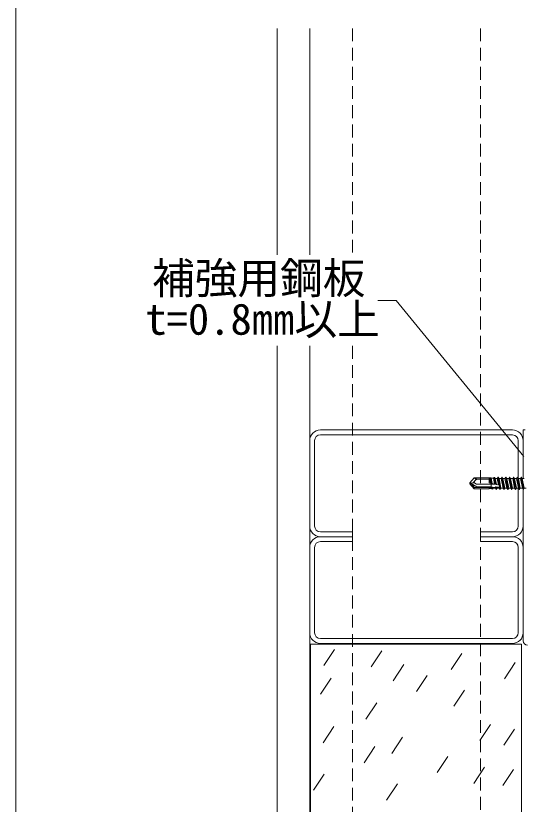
# Model space of a CAD drawing. Units: millimetres, scale not verified. Extents: x -675 to 675, y -471 to 460.
# Drawn here: x -675 to -436.8, y -135.8 to 233.6 of the extents above; entities that cross this region are included whole.
import ezdxf
from ezdxf.enums import TextEntityAlignment as Align

# ---------------------------------------------------------------- set-up
doc = ezdxf.new("R2010")
doc.units = ezdxf.units.MM
doc.header["$LTSCALE"] = 5
doc.linetypes.add('DASHED1', pattern=[1.8, 1.2, -0.6])
for name, color, linetype, lineweight in [('1-2_ハッチング', 7, 'Continuous', 9), ('1-6_アンカー類', 7, 'Continuous', 9), ('1-8_下地など', 7, 'Continuous', 9), ('1-9_下地鋼板', 7, 'Continuous', 9), ('E-0', 7, 'Continuous', 9), ('F-F', 7, 'Continuous', 9)]:
    doc.layers.add(name, color=color, linetype=linetype, lineweight=lineweight)
doc.styles.add('ＭＳ ゴシック', font='')
doc.styles.get('ＭＳ ゴシック').set_extended_font_data('MS Gothic')

msp = doc.modelspace()

# ---------------------------------------------------------------- linework, layer by layer
at = {"layer": '1-2_ハッチング'}
for p, q in [((-525.641, -63.329), (-530.681, -70.89)), ((-503.557, -63.918), (-508.598, -71.478)), ((-466.093, -65.181), (-471.133, -72.741)), ((-441.078, -69.471), (-446.118, -77.032)), ((-493.244, -70.426), (-498.285, -77.987)), ((-527.247, -76.771), (-532.288, -84.332)), ((-482.268, -75.488), (-487.308, -83.049)), ((-464.768, -82.325), (-469.809, -89.885)), ((-505.958, -88.341), (-510.999, -95.902)), ((-525.949, -99.429), (-530.99, -106.989)), ((-452.671, -98.454), (-457.711, -106.015)), ((-441.41, -100.663), (-446.45, -108.223)), ((-493.861, -104.471), (-498.902, -112.031)), ((-506.797, -108.81), (-511.837, -116.371)), ((-472.549, -113.438), (-477.589, -120.999)), ((-530.487, -121.663), (-535.528, -129.224)), ((-455.425, -118.529), (-460.465, -126.09)), ((-441.889, -119.484), (-446.93, -127.044)), ((-496.239, -126.291), (-501.28, -133.852))]:
    msp.add_line(p, q, dxfattribs=at)
msp.add_lwpolyline([(-537.027, -60.786), (-438.192, -60.786), (-438.192, -159.005), (-537.027, -159.005)], close=True, dxfattribs=at)
at = {"layer": '1-6_アンカー類'}
for p, q in [((-461.065, 14.805), (-462.34, 14.523)), ((-460.366, 17.023), (-462.296, 14.723)), ((-459.506, 16.647), (-460.366, 17.023)), ((-460.366, 17.023), (-453.34, 17.023)), ((-459.649, 16.01), (-460.24, 15.306)), ((-458.907, 16.523), (-453.34, 16.523)), ((-453.34, 17.023), (-453.34, 14.756)), ((-453.058, 16.905), (-453.34, 16.91)), ((-452.971, 17.056), (-453.058, 16.905)), ((-452.622, 14.595), (-453.058, 16.905)), ((-452.971, 17.056), (-452.419, 17.105)), ((-452.55, 14.784), (-452.971, 17.056)), ((-452.55, 14.784), (-452.622, 14.595)), ((-452.55, 14.784), (-452.018, 14.665)), ((-452.419, 17.105), (-452.295, 16.892)), ((-452.018, 14.665), (-452.419, 17.105)), ((-452.295, 16.892), (-451.815, 14.414)), ((-451.266, 16.874), (-452.295, 16.892)), ((-451.062, 17.228), (-451.266, 16.874)), ((-450.75, 14.176), (-451.266, 16.874)), ((-451.062, 17.228), (-450.698, 17.26)), ((-450.56, 14.338), (-451.062, 17.228)), ((-450.698, 17.26), (-450.467, 16.86)), ((-450.234, 14.265), (-450.698, 17.26)), ((-449.474, 16.842), (-450.467, 16.86)), ((-450.467, 16.86), (-449.903, 13.985)), ((-449.153, 17.399), (-449.474, 16.842)), ((-448.876, 13.755), (-449.474, 16.842)), ((-449.153, 17.399), (-448.977, 17.415)), ((-448.548, 13.682), (-449.153, 17.399)), ((-448.977, 17.415), (-448.638, 16.828)), ((-448.357, 13.258), (-448.977, 17.415)), ((-448.34, 16.823), (-448.638, 16.828)), ((-448.638, 16.828), (-447.73, 12.223)), ((-447.676, 16.823), (-448.34, 16.823)), ((-447.3, 17.473), (-447.676, 16.823)), ((-446.771, 12.223), (-447.676, 16.823)), ((-447.3, 17.473), (-447.2, 17.473)), ((-446.744, 13.847), (-447.3, 17.473)), ((-447.2, 17.473), (-446.825, 16.823)), ((-446.646, 13.859), (-447.2, 17.473)), ((-445.866, 16.823), (-446.825, 16.823)), ((-446.825, 16.823), (-445.92, 12.223)), ((-445.49, 17.473), (-445.866, 16.823)), ((-444.961, 12.223), (-445.866, 16.823)), ((-445.49, 17.473), (-445.39, 17.473)), ((-444.967, 14.058), (-445.49, 17.473)), ((-445.39, 17.473), (-445.015, 16.823)), ((-444.869, 14.07), (-445.39, 17.473)), ((-445.015, 16.823), (-444.11, 12.223)), ((-444.056, 16.823), (-445.015, 16.823)), ((-443.68, 17.473), (-444.056, 16.823)), ((-443.151, 12.223), (-444.056, 16.823)), ((-443.68, 17.473), (-443.58, 17.473)), ((-442.775, 11.573), (-443.68, 17.473)), ((-443.58, 17.473), (-443.205, 16.823)), ((-442.246, 16.823), (-443.205, 16.823)), ((-443.205, 16.823), (-442.3, 12.223)), ((-441.87, 17.473), (-442.246, 16.823)), ((-441.341, 12.223), (-442.246, 16.823)), ((-441.87, 17.473), (-441.77, 17.473)), ((-440.965, 11.573), (-441.87, 17.473)), ((-441.77, 17.473), (-441.395, 16.823)), ((-441.395, 16.823), (-440.49, 12.223)), ((-440.436, 16.823), (-441.395, 16.823)), ((-440.06, 17.473), (-440.436, 16.823)), ((-439.531, 12.223), (-440.436, 16.823)), ((-440.06, 17.473), (-439.96, 17.473)), ((-439.155, 11.573), (-440.06, 17.473)), ((-439.96, 17.473), (-439.585, 16.823)), ((-438.626, 16.823), (-439.585, 16.823)), ((-439.585, 16.823), (-438.68, 12.223)), ((-438.25, 17.473), (-438.626, 16.823)), ((-437.721, 12.223), (-438.626, 16.823)), ((-438.25, 17.473), (-438.15, 17.473)), ((-437.345, 11.573), (-438.25, 17.473)), ((-438.15, 17.473), (-437.775, 16.823)), ((-437.775, 16.823), (-436.87, 12.223)), ((-436.816, 16.823), (-437.775, 16.823)), ((-462.296, 14.723), (-462.34, 14.523)), ((-462.34, 14.523), (-462.296, 14.323)), ((-461.681, 14.367), (-462.34, 14.523)), ((-461.681, 14.367), (-462.296, 14.323)), ((-460.366, 12.023), (-462.296, 14.323)), ((-459.092, 12.873), (-461.681, 14.367)), ((-460.133, 12.523), (-461.681, 14.367)), ((-460.133, 12.523), (-460.366, 12.023)), ((-453.34, 12.023), (-460.366, 12.023)), ((-460.133, 12.523), (-452.34, 12.523)), ((-460.052, 14.618), (-459.194, 14.123)), ((-459.194, 14.123), (-450.514, 14.123)), ((-459.092, 12.873), (-452.34, 12.873)), ((-453.34, 14.756), (-448.533, 13.678)), ((-453.258, 12.393), (-453.34, 12.525)), ((-453.34, 12.525), (-453.34, 12.023)), ((-453.279, 12.017), (-453.209, 12.138)), ((-453.258, 12.393), (-452.222, 12.471)), ((-453.258, 12.393), (-453.209, 12.138)), ((-452.162, 12.156), (-453.209, 12.138)), ((-452.34, 14.532), (-452.34, 12.462)), ((-452.16, 12.676), (-452.222, 12.471)), ((-452.162, 12.156), (-452.222, 12.471)), ((-452.016, 11.903), (-452.162, 12.156)), ((-452.16, 12.676), (-451.697, 12.71)), ((-452.016, 11.903), (-452.16, 12.676)), ((-452.018, 14.665), (-451.815, 14.414)), ((-452.016, 11.903), (-451.558, 11.862)), ((-451.45, 12.528), (-451.697, 12.71)), ((-451.558, 11.862), (-451.697, 12.71)), ((-451.558, 11.862), (-451.381, 12.169)), ((-451.45, 12.528), (-450.45, 12.603)), ((-451.45, 12.528), (-451.381, 12.169)), ((-450.37, 12.187), (-451.381, 12.169)), ((-450.56, 14.338), (-450.75, 14.176)), ((-450.56, 14.338), (-450.234, 14.265)), ((-450.295, 12.815), (-450.45, 12.603)), ((-450.37, 12.187), (-450.45, 12.603)), ((-450.107, 11.732), (-450.37, 12.187)), ((-450.295, 12.815), (-450.012, 12.836)), ((-450.107, 11.732), (-450.295, 12.815)), ((-449.903, 13.985), (-450.234, 14.265)), ((-450.107, 11.732), (-449.838, 11.707)), ((-449.643, 12.663), (-450.012, 12.836)), ((-449.838, 11.707), (-450.012, 12.836)), ((-449.838, 11.707), (-449.552, 12.201)), ((-449.643, 12.663), (-448.678, 12.735)), ((-449.643, 12.663), (-449.552, 12.201)), ((-448.578, 12.218), (-449.552, 12.201)), ((-448.678, 12.735), (-448.43, 12.954)), ((-448.578, 12.218), (-448.678, 12.735)), ((-448.205, 11.573), (-448.578, 12.218)), ((-448.43, 12.954), (-448.347, 12.96)), ((-448.205, 11.573), (-448.43, 12.954)), ((-448.105, 11.573), (-448.348, 13.196)), ((-448.205, 11.573), (-448.105, 11.573)), ((-448.105, 11.573), (-447.73, 12.223)), ((-446.771, 12.223), (-447.73, 12.223)), ((-446.744, 13.847), (-447.005, 13.414)), ((-447.005, 13.414), (-446.174, 13.512)), ((-447.005, 13.414), (-446.623, 13.056)), ((-446.395, 11.573), (-446.771, 12.223)), ((-446.744, 13.847), (-446.646, 13.859)), ((-446.174, 13.512), (-446.646, 13.859)), ((-446.623, 13.056), (-446.525, 13.068)), ((-446.395, 11.573), (-446.623, 13.056)), ((-446.525, 13.068), (-446.174, 13.512)), ((-446.295, 11.573), (-446.525, 13.068)), ((-446.395, 11.573), (-446.295, 11.573)), ((-446.295, 11.573), (-445.92, 12.223)), ((-444.961, 12.223), (-445.92, 12.223)), ((-444.967, 14.058), (-445.236, 13.623)), ((-445.236, 13.623), (-444.405, 13.722)), ((-445.236, 13.623), (-444.845, 13.267)), ((-444.967, 14.058), (-444.869, 14.07)), ((-444.585, 11.573), (-444.961, 12.223)), ((-444.405, 13.722), (-444.869, 14.07)), ((-444.845, 13.267), (-444.747, 13.279)), ((-444.585, 11.573), (-444.845, 13.267)), ((-444.747, 13.279), (-444.405, 13.722)), ((-444.485, 11.573), (-444.747, 13.279)), ((-444.585, 11.573), (-444.485, 11.573)), ((-444.485, 11.573), (-444.11, 12.223)), ((-443.151, 12.223), (-444.11, 12.223)), ((-443.468, 13.833), (-443.34, 14.032)), ((-443.468, 13.833), (-443.34, 13.848)), ((-443.34, 13.72), (-443.468, 13.833)), ((-443.34, 13.72), (-443.34, 14.032)), ((-442.775, 11.573), (-443.151, 12.223)), ((-442.675, 11.573), (-442.3, 12.223)), ((-441.341, 12.223), (-442.3, 12.223)), ((-440.965, 11.573), (-441.341, 12.223)), ((-440.865, 11.573), (-440.49, 12.223)), ((-439.531, 12.223), (-440.49, 12.223)), ((-439.155, 11.573), (-439.531, 12.223)), ((-439.055, 11.573), (-438.68, 12.223)), ((-437.721, 12.223), (-438.68, 12.223)), ((-437.345, 11.573), (-437.721, 12.223)), ((-437.245, 11.573), (-436.87, 12.223)), ((-435.911, 12.223), (-436.87, 12.223))]:
    msp.add_line(p, q, dxfattribs=at)
for points in [[(-442.775, 11.573), (-442.675, 11.573), (-443.58, 17.473)], [(-440.965, 11.573), (-440.865, 11.573), (-441.77, 17.473)], [(-439.155, 11.573), (-439.055, 11.573), (-439.96, 17.473)], [(-437.345, 11.573), (-437.245, 11.573), (-438.15, 17.473)], [(-453.34, 12.023), (-453.279, 12.017), (-453.34, 12.37)]]:
    msp.add_lwpolyline(points, dxfattribs=at)
for centre, radius, start, end in [((-460.813, 13.325), 1.5, 60, 102.5), ((-461.389, 16.27), 1.5, 282.5, 320), ((-459.802, 15.051), 0.5, 140, 240), ((-460.032, 16.331), 0.5, 320, 66.44554), ((-458.52, 15.023), 1.5, 90, 140), ((-458.907, 18.023), 1.5, 246.44554, 270), ((-449.39, 13.073), 1.05, 353.83722, 35.22981)]:
    msp.add_arc(centre, radius, start, end, dxfattribs=at)
at = {"layer": '1-8_下地など'}
for p, q in [((-552.56, 121.518), (-552.56, 227.624)), ((-537.338, 227.624), (-537.338, 121.518)), ((-552.56, -289.767), (-552.56, 78.927)), ((-537.338, 78.927), (-537.338, -289.767)), ((-532.34, 39.521), (-442.342, 39.521)), ((-442.342, 37.223), (-532.34, 37.223)), ((-537.34, 34.525), (-537.34, -5.48)), ((-535.041, 34.525), (-535.041, -5.48)), ((-439.638, 16.914), (-439.638, 34.523)), ((-437.341, 16.823), (-437.341, 34.523)), ((-439.638, -5.48), (-439.638, 12.223)), ((-437.341, -5.48), (-437.341, 11.573)), ((-532.34, -8.178), (-517.34, -8.178)), ((-532.34, -10.476), (-517.34, -10.476)), ((-517.34, -8.178), (-517.34, -12.774)), ((-457.342, -12.774), (-457.342, -8.178)), ((-442.342, -8.178), (-457.342, -8.178)), ((-442.342, -10.476), (-457.342, -10.476)), ((-532.34, -12.774), (-517.34, -12.774)), ((-442.342, -12.774), (-457.342, -12.774)), ((-537.34, -55.477), (-537.34, -15.472)), ((-535.041, -55.477), (-535.041, -15.472)), ((-439.638, -15.472), (-439.638, -55.475)), ((-437.341, -15.472), (-437.341, -55.475)), ((-442.342, -58.175), (-532.34, -58.175)), ((-532.34, -60.473), (-442.342, -60.473))]:
    msp.add_line(p, q, dxfattribs=at)
at = {"layer": '1-8_下地など', "linetype": 'DASHED1'}
for p, q in [((-517.34, 227.624), (-517.34, 121.518)), ((-457.34, 227.624), (-457.34, -289.767)), ((-517.34, 78.927), (-517.34, -289.767))]:
    msp.add_line(p, q, dxfattribs=at)
at = {"layer": '1-8_下地など'}
for centre, radius, start, end in [((-532.34, 34.523), 5, 90, 180), ((-532.34, 34.523), 2.7, 90, 179.91386), ((-442.342, 34.523), 5, 0, 90), ((-442.342, 34.523), 2.7, 0, 90), ((-532.34, -5.48), 5, 180, 270), ((-532.34, -5.48), 2.7, 180.08615, 270), ((-442.342, -5.48), 2.7, 270, 0), ((-442.342, -5.48), 5, 270, 0), ((-532.34, -15.472), 5, 90, 180), ((-442.342, -15.472), 5, 0, 90), ((-532.34, -15.472), 2.7, 90, 179.91385), ((-442.342, -15.472), 2.7, 0, 90), ((-532.34, -55.475), 5, 180, 270), ((-532.34, -55.475), 2.7, 180.08614, 270), ((-442.342, -55.475), 2.7, 270, 0), ((-442.342, -55.475), 5, 270, 0)]:
    msp.add_arc(centre, radius, start, end, dxfattribs=at)
at = {"layer": '1-9_下地鋼板'}
for p, q in [((-437.34, 39.521), (-436.34, 39.521)), ((-437.34, 16.823), (-437.34, 39.521)), ((-437.341, 16.823), (-437.341, 34.523)), ((-437.341, -59.511), (-437.341, 11.573)), ((-437.341, -5.48), (-437.341, -5.242))]:
    msp.add_line(p, q, dxfattribs=at)
msp.add_arc((-435.34, -59.274), 2, 180, 270, dxfattribs=at)
at = {"layer": 'E-0'}
msp.add_lwpolyline([(-505.382, 100.111), (-496.784, 100.111), (-437.03, 27.041)], dxfattribs=at)
at = {"layer": 'F-F'}
msp.add_line((-675, 460), (-675, -440), dxfattribs=at)

# ---------------------------------------------------------------- texts
at = {"layer": 'E-0', "style": 'ＭＳ ゴシック'}
for s, p in [('補強用鋼板', (-611.167, 98.927)), ('t=0.8㎜以上', (-614.332, 79.748))]:
    msp.add_text(s, height=14.66, dxfattribs=at).set_placement(p, align=Align.BOTTOM_LEFT)

doc.saveas('drawing.dxf')
